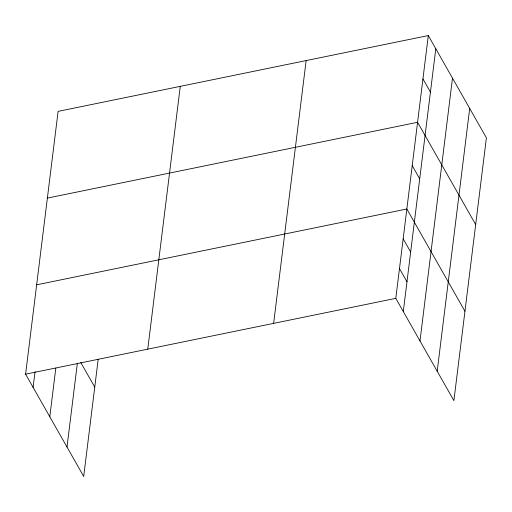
<?xml version="1.0" encoding="UTF-8"?>
<svg xmlns="http://www.w3.org/2000/svg" width="512" height="512" viewBox="0 0 512 512"><rect width="100%" height="100%" fill="white"/><g stroke="black" fill="none" stroke-linecap="round" stroke-linejoin="round"><path stroke-width="0.77" d="M98.163 359.501L83.699 476.442L25.6 374.17L58.106 111.379L428.301 35.558L486.4 137.83L453.894 400.621L395.795 298.349L428.301 35.558M33.101 387.373L35.04 371.699M49.798 416.768L55.808 368.173M67.002 447.053L77.376 363.187M147.763 349.152L180.269 86.355M273.632 323.373L306.138 60.576M403.296 311.552L435.802 48.762M419.994 340.947L452.499 78.157M437.197 371.232L469.702 108.435M47.379 198.099L417.574 122.278L475.674 224.55M36.653 284.819L406.848 208.998L464.947 311.27M25.6 374.17L395.795 298.349M422.938 78.918L430.438 92.122M412.211 165.638L419.712 178.842M403.162 238.784L410.662 251.987M399.475 268.563L406.976 281.773M80.774 362.483L94.752 387.091"/></g></svg>
